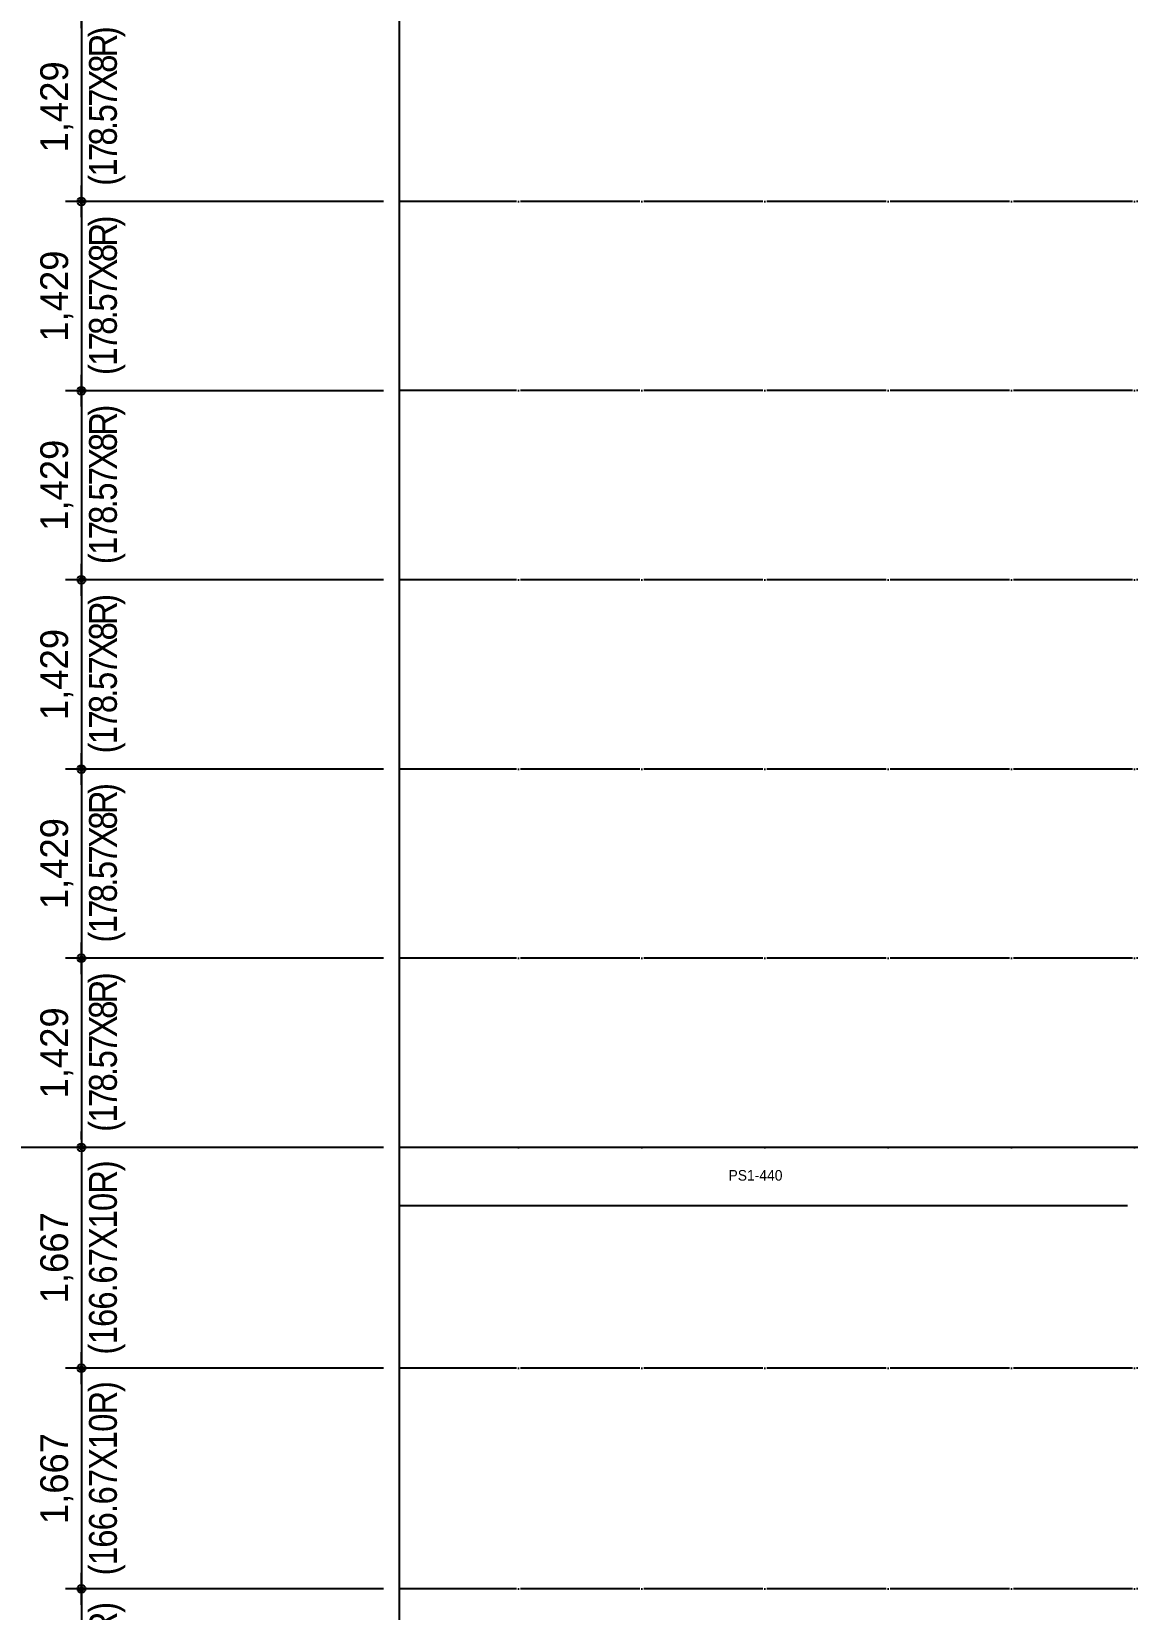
# Model space of a CAD drawing. Header units: millimetres. Extents: x 11948722 to 13111668, y -10771712 to -10232988.
# Drawn here: x 12503345 to 12511616, y -10549436 to -10537522 of the extents above; entities that cross this region are included whole.
import ezdxf

# ---------------------------------------------------------------- set-up
doc = ezdxf.new("R2010")
doc.units = ezdxf.units.MM
doc.header["$LTSCALE"] = 150
doc.header["$MEASUREMENT"] = 0
doc.linetypes.add('CEN', pattern=[6.2, 6, -0.1, 0, -0.1])
doc.layers.get('0').update_dxf_attribs({"linetype": 'CONTINUOUS'})
doc.layers.get('Defpoints').update_dxf_attribs({"color": 117, "linetype": 'CONTINUOUS'})
for name, color, linetype in [('A-중심선', 10, 'CEN'), ('CON-C', 2, 'CONTINUOUS'), ('Xref-계단단면도$0$3 dim0', 7, 'CONTINUOUS')]:
    doc.layers.add(name, color=color, linetype=linetype)
doc.styles.add('Xref-계단단면도$0$나눔고딕 Se', font='')
doc.styles.add('Xref-계단단면도$0$돋움', font='')
doc.styles.get('Xref-계단단면도$0$나눔고딕 Se').set_extended_font_data('Dotum')
doc.styles.get('Xref-계단단면도$0$돋움').set_extended_font_data('Dotum')
doc.dimstyles.new('Xref-계단단면도$0$A1-100', dxfattribs={"dimtxt": 3, "dimasz": 1, "dimexe": 2, "dimexo": 2, "dimgap": 1, "dimtad": 1, "dimdec": 0, "dimzin": 12, "dimdsep": 46, "dimlunit": 6, "dimtxsty": 'Xref-계단단면도$0$나눔고딕 Se', "dimblk1": 'Xref-계단단면도$0$DIMDOT', "dimblk2": 'Xref-계단단면도$0$DIMDOT', "dimsah": 1, "dimcen": -1, "dimdle": 2, "dimclrd": 256, "dimclre": 256, "dimclrt": 3, "dimadec": 0, "dimazin": 0, "dimtfac": 1, "dimtdec": 0, "dimtix": 1, "dimtmove": 2, "dimatfit": 3, "dimldrblk": 'Xref-계단단면도$0$DIMDOT', "dimfxl": 1, "dimtvp": 1, "dimtolj": 1, "dimtzin": 12, "dimlwd": -1, "dimlwe": -1, "dimarcsym": 0})

# ---------------------------------------------------------------- blocks, each defined once
blk = doc.blocks.new('Xref-계단단면도$0$DIMDOT')
at = {"color": 0}
blk.add_line((-2, 0), (2, 0), dxfattribs=at)
for radius in [0.5, 0.25]:
    blk.add_circle((0, 0), radius, dxfattribs=at)
blk = doc.blocks.new('*D953')
at = {"layer": 'Defpoints', "color": 0, "ltscale": 1200}
for p in [(12502521, -10531448), (12506121, -10531448), (12506121, -10565948)]:
    blk.add_point(p, dxfattribs=at)
at = {"layer": 'Xref-계단단면도$0$3 dim0'}
for p, q in [((12506001, -10531448), (12502401, -10531448)), ((12502521, -10565888), (12502521, -10531508)), ((12506001, -10565948), (12502401, -10565948))]:
    blk.add_line(p, q, dxfattribs=at)
at = {"layer": 'Xref-계단단면도$0$3 dim0', "ltscale": 1200, "xscale": 60, "yscale": 60, "zscale": 60}
for p, rotation in [((12502521, -10531448), 90), ((12502521, -10565948), 270)]:
    blk.add_blockref('Xref-계단단면도$0$DIMDOT', p, dxfattribs=dict(at, rotation=rotation))
at = {"layer": 'Xref-계단단면도$0$3 dim0', "color": 3, "ltscale": 1200, "insert": (12502335, -10548698), "char_height": 210, "attachment_point": 5, "rotation": 90, "style": 'Xref-계단단면도$0$나눔고딕 Se'}
blk.add_mtext('\\A1;34,500', dxfattribs=at)
blk = doc.blocks.new('*D955')
at = {"layer": 'Defpoints', "color": 0, "ltscale": 1200}
for p in [(12503121, -10535948), (12506121, -10535948), (12506121, -10545948)]:
    blk.add_point(p, dxfattribs=at)
at = {"layer": 'Xref-계단단면도$0$3 dim0'}
for p, q in [((12506001, -10535948), (12503001, -10535948)), ((12503121, -10545888), (12503121, -10536008)), ((12506001, -10545948), (12503001, -10545948))]:
    blk.add_line(p, q, dxfattribs=at)
at = {"layer": 'Xref-계단단면도$0$3 dim0', "ltscale": 1200, "xscale": 60, "yscale": 60, "zscale": 60}
for p, rotation in [((12503121, -10535948), 90), ((12503121, -10545948), 270)]:
    blk.add_blockref('Xref-계단단면도$0$DIMDOT', p, dxfattribs=dict(at, rotation=rotation))
at = {"layer": 'Xref-계단단면도$0$3 dim0', "color": 3, "ltscale": 1200, "insert": (12502935, -10540948), "char_height": 210, "attachment_point": 5, "rotation": 90, "style": 'Xref-계단단면도$0$나눔고딕 Se'}
blk.add_mtext('\\A1;10,000', dxfattribs=at)
blk = doc.blocks.new('*D963')
at = {"layer": 'Defpoints', "color": 0, "ltscale": 1200}
for p in [(12503121, -10545948), (12506121, -10545948), (12506121, -10555948)]:
    blk.add_point(p, dxfattribs=at)
at = {"layer": 'Xref-계단단면도$0$3 dim0'}
for p, q in [((12506001, -10545948), (12503001, -10545948)), ((12503121, -10555888), (12503121, -10546008)), ((12506001, -10555948), (12503001, -10555948))]:
    blk.add_line(p, q, dxfattribs=at)
at = {"layer": 'Xref-계단단면도$0$3 dim0', "ltscale": 1200, "xscale": 60, "yscale": 60, "zscale": 60}
for p, rotation in [((12503121, -10545948), 90), ((12503121, -10555948), 270)]:
    blk.add_blockref('Xref-계단단면도$0$DIMDOT', p, dxfattribs=dict(at, rotation=rotation))
at = {"layer": 'Xref-계단단면도$0$3 dim0', "color": 3, "ltscale": 1200, "insert": (12502935, -10550948), "char_height": 210, "attachment_point": 5, "rotation": 90, "style": 'Xref-계단단면도$0$나눔고딕 Se'}
blk.add_mtext('\\A1;10,000', dxfattribs=at)
blk = doc.blocks.new('*D966')
at = {"layer": 'Defpoints', "color": 0, "ltscale": 1200}
for p in [(12506121, -10545948), (12503721, -10547615), (12506121, -10547615)]:
    blk.add_point(p, dxfattribs=at)
at = {"layer": 'Xref-계단단면도$0$3 dim0'}
for p, q in [((12503721, -10545888), (12503721, -10545828)), ((12506001, -10545948), (12503601, -10545948)), ((12503721, -10545948), (12503721, -10547615)), ((12506001, -10547615), (12503601, -10547615)), ((12503721, -10547675), (12503721, -10547735))]:
    blk.add_line(p, q, dxfattribs=at)
at = {"layer": 'Xref-계단단면도$0$3 dim0', "ltscale": 1200, "xscale": 60, "yscale": 60, "zscale": 60}
for p, rotation in [((12503721, -10545948), 270), ((12503721, -10547615), 90)]:
    blk.add_blockref('Xref-계단단면도$0$DIMDOT', p, dxfattribs=dict(at, rotation=rotation))
at = {"layer": 'Xref-계단단면도$0$3 dim0', "color": 3, "ltscale": 1200, "char_height": 210, "attachment_point": 5, "rotation": 90, "style": 'Xref-계단단면도$0$나눔고딕 Se'}
for s, insert in [('\\W0.9;\\T0.95;(166.67X10R)', (12503915, -10546781)), ('\\A1;1,667', (12503535, -10546781))]:
    blk.add_mtext(s, dxfattribs=dict(at, insert=insert))
blk = doc.blocks.new('*D967')
at = {"layer": 'Defpoints', "color": 0, "ltscale": 1200}
for p in [(12506121, -10547615), (12503721, -10549281), (12506121, -10549281)]:
    blk.add_point(p, dxfattribs=at)
at = {"layer": 'Xref-계단단면도$0$3 dim0'}
for p, q in [((12503721, -10547555), (12503721, -10547495)), ((12506001, -10547615), (12503601, -10547615)), ((12503721, -10547615), (12503721, -10549281)), ((12506001, -10549281), (12503601, -10549281)), ((12503721, -10549341), (12503721, -10549401))]:
    blk.add_line(p, q, dxfattribs=at)
at = {"layer": 'Xref-계단단면도$0$3 dim0', "ltscale": 1200, "xscale": 60, "yscale": 60, "zscale": 60}
for p, rotation in [((12503721, -10547615), 270), ((12503721, -10549281), 90)]:
    blk.add_blockref('Xref-계단단면도$0$DIMDOT', p, dxfattribs=dict(at, rotation=rotation))
at = {"layer": 'Xref-계단단면도$0$3 dim0', "color": 3, "ltscale": 1200, "char_height": 210, "attachment_point": 5, "rotation": 90, "style": 'Xref-계단단면도$0$나눔고딕 Se'}
for s, insert in [('\\W0.9;\\T0.95;(166.67X10R)', (12503915, -10548448)), ('\\A1;1,667', (12503535, -10548448))]:
    blk.add_mtext(s, dxfattribs=dict(at, insert=insert))
blk = doc.blocks.new('*D968')
at = {"layer": 'Defpoints', "color": 0, "ltscale": 1200}
for p in [(12506121, -10549281), (12503721, -10550948), (12506121, -10550948)]:
    blk.add_point(p, dxfattribs=at)
at = {"layer": 'Xref-계단단면도$0$3 dim0'}
for p, q in [((12503721, -10549221), (12503721, -10549161)), ((12506001, -10549281), (12503601, -10549281)), ((12503721, -10549281), (12503721, -10550948)), ((12506001, -10550948), (12503601, -10550948)), ((12503721, -10551008), (12503721, -10551068))]:
    blk.add_line(p, q, dxfattribs=at)
at = {"layer": 'Xref-계단단면도$0$3 dim0', "ltscale": 1200, "xscale": 60, "yscale": 60, "zscale": 60}
for p, rotation in [((12503721, -10549281), 270), ((12503721, -10550948), 90)]:
    blk.add_blockref('Xref-계단단면도$0$DIMDOT', p, dxfattribs=dict(at, rotation=rotation))
at = {"layer": 'Xref-계단단면도$0$3 dim0', "color": 3, "ltscale": 1200, "char_height": 210, "attachment_point": 5, "rotation": 90, "style": 'Xref-계단단면도$0$나눔고딕 Se'}
for s, insert in [('\\W0.9;\\T0.95;(166.67X10R)', (12503915, -10550115)), ('\\A1;1,667', (12503535, -10550115))]:
    blk.add_mtext(s, dxfattribs=dict(at, insert=insert))
blk = doc.blocks.new('*D1030')
at = {"layer": 'Defpoints', "color": 0, "ltscale": 1200}
for p in [(12506121, -10544520), (12503721, -10545948), (12506121, -10545948)]:
    blk.add_point(p, dxfattribs=at)
at = {"layer": 'Xref-계단단면도$0$3 dim0'}
for p, q in [((12506001, -10544520), (12503601, -10544520)), ((12503721, -10544580), (12503721, -10545888)), ((12506001, -10545948), (12503601, -10545948))]:
    blk.add_line(p, q, dxfattribs=at)
at = {"layer": 'Xref-계단단면도$0$3 dim0', "ltscale": 1200, "xscale": 60, "yscale": 60, "zscale": 60}
for p, rotation in [((12503721, -10544520), 90), ((12503721, -10545948), 270)]:
    blk.add_blockref('Xref-계단단면도$0$DIMDOT', p, dxfattribs=dict(at, rotation=rotation))
at = {"layer": 'Xref-계단단면도$0$3 dim0', "color": 3, "ltscale": 1200, "char_height": 210, "attachment_point": 5, "rotation": 90, "style": 'Xref-계단단면도$0$나눔고딕 Se'}
for s, insert in [('\\W0.9;\\T0.8;(178.57X8R)', (12503915, -10545234)), ('\\A1;1,429', (12503535, -10545234))]:
    blk.add_mtext(s, dxfattribs=dict(at, insert=insert))
blk = doc.blocks.new('*D1031')
at = {"layer": 'Defpoints', "color": 0, "ltscale": 1200}
for p in [(12506121, -10543091), (12503721, -10544520), (12506121, -10544520)]:
    blk.add_point(p, dxfattribs=at)
at = {"layer": 'Xref-계단단면도$0$3 dim0'}
for p, q in [((12506001, -10543091), (12503601, -10543091)), ((12503721, -10543151), (12503721, -10544460)), ((12506001, -10544520), (12503601, -10544520))]:
    blk.add_line(p, q, dxfattribs=at)
at = {"layer": 'Xref-계단단면도$0$3 dim0', "ltscale": 1200, "xscale": 60, "yscale": 60, "zscale": 60}
for p, rotation in [((12503721, -10543091), 90), ((12503721, -10544520), 270)]:
    blk.add_blockref('Xref-계단단면도$0$DIMDOT', p, dxfattribs=dict(at, rotation=rotation))
at = {"layer": 'Xref-계단단면도$0$3 dim0', "color": 3, "ltscale": 1200, "char_height": 210, "attachment_point": 5, "rotation": 90, "style": 'Xref-계단단면도$0$나눔고딕 Se'}
for s, insert in [('\\W0.9;\\T0.8;(178.57X8R)', (12503915, -10543805)), ('\\A1;1,429', (12503535, -10543805))]:
    blk.add_mtext(s, dxfattribs=dict(at, insert=insert))
blk = doc.blocks.new('*D1032')
at = {"layer": 'Defpoints', "color": 0, "ltscale": 1200}
for p in [(12506121, -10541662), (12503721, -10543091), (12506121, -10543091)]:
    blk.add_point(p, dxfattribs=at)
at = {"layer": 'Xref-계단단면도$0$3 dim0'}
for p, q in [((12506001, -10541662), (12503601, -10541662)), ((12503721, -10541722), (12503721, -10543031)), ((12506001, -10543091), (12503601, -10543091))]:
    blk.add_line(p, q, dxfattribs=at)
at = {"layer": 'Xref-계단단면도$0$3 dim0', "ltscale": 1200, "xscale": 60, "yscale": 60, "zscale": 60}
for p, rotation in [((12503721, -10541662), 90), ((12503721, -10543091), 270)]:
    blk.add_blockref('Xref-계단단면도$0$DIMDOT', p, dxfattribs=dict(at, rotation=rotation))
at = {"layer": 'Xref-계단단면도$0$3 dim0', "color": 3, "ltscale": 1200, "char_height": 210, "attachment_point": 5, "rotation": 90, "style": 'Xref-계단단면도$0$나눔고딕 Se'}
for s, insert in [('\\W0.9;\\T0.8;(178.57X8R)', (12503915, -10542377)), ('\\A1;1,429', (12503535, -10542377))]:
    blk.add_mtext(s, dxfattribs=dict(at, insert=insert))
blk = doc.blocks.new('*D1033')
at = {"layer": 'Defpoints', "color": 0, "ltscale": 1200}
for p in [(12506121, -10540234), (12503721, -10541662), (12506121, -10541662)]:
    blk.add_point(p, dxfattribs=at)
at = {"layer": 'Xref-계단단면도$0$3 dim0'}
for p, q in [((12506001, -10540234), (12503601, -10540234)), ((12503721, -10540294), (12503721, -10541602)), ((12506001, -10541662), (12503601, -10541662))]:
    blk.add_line(p, q, dxfattribs=at)
at = {"layer": 'Xref-계단단면도$0$3 dim0', "ltscale": 1200, "xscale": 60, "yscale": 60, "zscale": 60}
for p, rotation in [((12503721, -10540234), 90), ((12503721, -10541662), 270)]:
    blk.add_blockref('Xref-계단단면도$0$DIMDOT', p, dxfattribs=dict(at, rotation=rotation))
at = {"layer": 'Xref-계단단면도$0$3 dim0', "color": 3, "ltscale": 1200, "char_height": 210, "attachment_point": 5, "rotation": 90, "style": 'Xref-계단단면도$0$나눔고딕 Se'}
for s, insert in [('\\W0.9;\\T0.8;(178.57X8R)', (12503915, -10540948)), ('\\A1;1,429', (12503535, -10540948))]:
    blk.add_mtext(s, dxfattribs=dict(at, insert=insert))
blk = doc.blocks.new('*D1034')
at = {"layer": 'Defpoints', "color": 0, "ltscale": 1200}
for p in [(12506121, -10538805), (12503721, -10540234), (12506121, -10540234)]:
    blk.add_point(p, dxfattribs=at)
at = {"layer": 'Xref-계단단면도$0$3 dim0'}
for p, q in [((12506001, -10538805), (12503601, -10538805)), ((12503721, -10538865), (12503721, -10540174)), ((12506001, -10540234), (12503601, -10540234))]:
    blk.add_line(p, q, dxfattribs=at)
at = {"layer": 'Xref-계단단면도$0$3 dim0', "ltscale": 1200, "xscale": 60, "yscale": 60, "zscale": 60}
for p, rotation in [((12503721, -10538805), 90), ((12503721, -10540234), 270)]:
    blk.add_blockref('Xref-계단단면도$0$DIMDOT', p, dxfattribs=dict(at, rotation=rotation))
at = {"layer": 'Xref-계단단면도$0$3 dim0', "color": 3, "ltscale": 1200, "char_height": 210, "attachment_point": 5, "rotation": 90, "style": 'Xref-계단단면도$0$나눔고딕 Se'}
for s, insert in [('\\W0.9;\\T0.8;(178.57X8R)', (12503915, -10539520)), ('\\A1;1,429', (12503535, -10539520))]:
    blk.add_mtext(s, dxfattribs=dict(at, insert=insert))
blk = doc.blocks.new('*D1035')
at = {"layer": 'Defpoints', "color": 0, "ltscale": 1200}
for p in [(12506121, -10537377), (12503721, -10538805), (12506121, -10538805)]:
    blk.add_point(p, dxfattribs=at)
at = {"layer": 'Xref-계단단면도$0$3 dim0'}
for p, q in [((12506001, -10537377), (12503601, -10537377)), ((12503721, -10537437), (12503721, -10538745)), ((12506001, -10538805), (12503601, -10538805))]:
    blk.add_line(p, q, dxfattribs=at)
at = {"layer": 'Xref-계단단면도$0$3 dim0', "ltscale": 1200, "xscale": 60, "yscale": 60, "zscale": 60}
for p, rotation in [((12503721, -10537377), 90), ((12503721, -10538805), 270)]:
    blk.add_blockref('Xref-계단단면도$0$DIMDOT', p, dxfattribs=dict(at, rotation=rotation))
at = {"layer": 'Xref-계단단면도$0$3 dim0', "color": 3, "ltscale": 1200, "char_height": 210, "attachment_point": 5, "rotation": 90, "style": 'Xref-계단단면도$0$나눔고딕 Se'}
for s, insert in [('\\W0.9;\\T0.8;(178.57X8R)', (12503915, -10538091)), ('\\A1;1,429', (12503535, -10538091))]:
    blk.add_mtext(s, dxfattribs=dict(at, insert=insert))

msp = doc.modelspace()

# ---------------------------------------------------------------- linework, layer by layer
at = {"layer": 'A-중심선'}
for p, q in [((12523746.5, -10538805.3), (12506120.5, -10538805.3)), ((12523746.5, -10540233.9), (12506120.5, -10540233.9)), ((12523746.5, -10541662.4), (12506120.5, -10541662.4)), ((12523746.5, -10543091), (12506120.5, -10543091)), ((12523746.5, -10544519.6), (12506120.5, -10544519.6)), ((12523746.5, -10545948.2), (12506120.5, -10545948.2)), ((12523746.5, -10547614.8), (12506120.5, -10547614.8)), ((12523746.5, -10549281.5), (12506120.5, -10549281.5))]:
    msp.add_line(p, q, dxfattribs=at)
at = {"layer": 'CON-C', "ltscale": 1200}
for points in [[(12511705.8, -10545948.2), (12506120.5, -10545948.2)], [(12511615.8, -10546388.2), (12506120.5, -10546388.2)]]:
    msp.add_lwpolyline(points, dxfattribs=at)
at = {"layer": 'Defpoints', "ltscale": 1200}
msp.add_lwpolyline([(12506120.5, -10530548.2), (12523746.5, -10530548.2), (12523746.5, -10580206.1), (12506120.5, -10580206.1)], close=True, dxfattribs=at)

# ---------------------------------------------------------------- texts
at = {"layer": 'Defpoints', "style": 'Xref-계단단면도$0$돋움'}
msp.add_text('PS1-440', height=80, dxfattribs=at).set_placement((12508605, -10546198.6, 94135))

# ---------------------------------------------------------------- dimensions: what is measured, and where the dimension line sits
at = {"layer": 'Xref-계단단면도$0$3 dim0'}
for base, p1, p2, angle, picture, middle in [((12502520.5, -10531448.2), (12506120.5, -10565948.2), (12506120.5, -10531448.2), 90, '*D953', (12502335.1, -10548698.2)), ((12503120.5, -10535948.2), (12506120.5, -10545948.2), (12506120.5, -10535948.2), 270, '*D955', (12502935.1, -10540948.2)), ((12503120.5, -10545948.2), (12506120.5, -10555948.2), (12506120.5, -10545948.2), 270, '*D963', (12502935.1, -10550948.2))]:
    dim = msp.add_linear_dim(base=base, p1=p1, p2=p2, angle=angle, dimstyle='Xref-계단단면도$0$A1-100', override={"dimscale": 60, "dimtxt": 3.5}, dxfattribs=at)
    dim.commit()
    dim.dimension.update_dxf_attribs({"geometry": picture, "text_midpoint": middle})
for base, p1, p2, text, picture, middle in [((12503720.5, -10538805.3), (12506120.5, -10537376.7), (12506120.5, -10538805.3), '<>\\X\\W0.9;\\T0.8;(178.57X8R)', '*D1035', (12503720.5, -10538091)), ((12503720.5, -10540233.9), (12506120.5, -10538805.3), (12506120.5, -10540233.9), '<>\\X\\W0.9;\\T0.8;(178.57X8R)', '*D1034', (12503720.5, -10539519.6)), ((12503720.5037, -10541662.4492), (12506120.5037, -10540233.8778), (12506120.5037, -10541662.4492), '<>\\X\\W0.9;\\T0.8;(178.57X8R)', '*D1033', (12503720.5037, -10540948.1635)), ((12503720.5, -10543091), (12506120.5, -10541662.4), (12506120.5, -10543091), '<>\\X\\W0.9;\\T0.8;(178.57X8R)', '*D1032', (12503720.5, -10542376.7)), ((12503720.5, -10544519.6), (12506120.5, -10543091), (12506120.5, -10544519.6), '<>\\X\\W0.9;\\T0.8;(178.57X8R)', '*D1031', (12503720.5, -10543805.3)), ((12503720.5, -10545948.2), (12506120.5, -10544519.6), (12506120.5, -10545948.2), '<>\\X\\W0.9;\\T0.8;(178.57X8R)', '*D1030', (12503720.5, -10545233.9)), ((12503720.5, -10547614.8), (12506120.5, -10545948.2), (12506120.5, -10547614.8), '<>\\X\\W0.9;\\T0.95;(166.67X10R)', '*D966', (12503720.5, -10546781.5)), ((12503720.5, -10549281.5), (12506120.5, -10547614.8), (12506120.5, -10549281.5), '<>\\X\\W0.9;\\T0.95;(166.67X10R)', '*D967', (12503720.5, -10548448.2)), ((12503720.5, -10550948.2), (12506120.5, -10549281.5), (12506120.5, -10550948.2), '<>\\X\\W0.9;\\T0.95;(166.67X10R)', '*D968', (12503720.5, -10550114.8))]:
    dim = msp.add_linear_dim(base=base, p1=p1, p2=p2, angle=270, text=text, dimstyle='Xref-계단단면도$0$A1-100', override={"dimscale": 60, "dimtxt": 3.5, "dimtxsty": 'Xref-계단단면도$0$나눔고딕 Se', "dimblk1": 'Xref-계단단면도$0$DIMDOT', "dimblk2": 'Xref-계단단면도$0$DIMDOT'}, dxfattribs=at)
    dim.commit()
    dim.dimension.update_dxf_attribs({"geometry": picture, "text_midpoint": middle})

doc.saveas('drawing.dxf')
